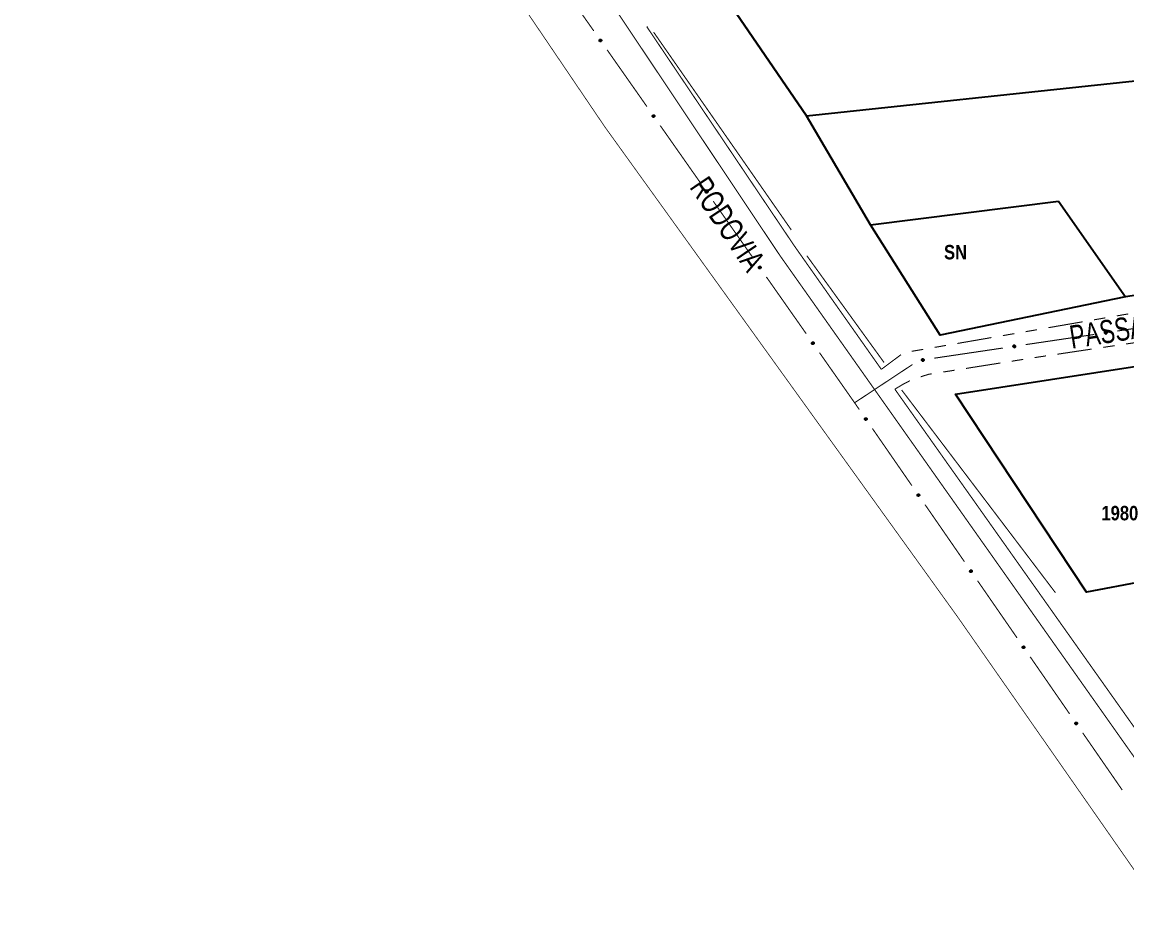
# Model space of a CAD drawing. Extents: x 204834 to 208707, y 4853033 to 4855981.
# Drawn here: x 204834.2 to 205025.3, y 4854662.8 to 4854819.3 of the extents above; entities that cross this region are included whole.
import ezdxf
from ezdxf.enums import TextEntityAlignment as Align

# ---------------------------------------------------------------- set-up
doc = ezdxf.new("R2010")
doc.units = 0
doc.header["$LTSCALE"] = 1.5
doc.header["$MEASUREMENT"] = 0
for name, pattern in [('PHANTOMX2', [5, 2.5, -0.5, 0.5, -0.5, 0.5, -0.5]), ('TRACO_05', [11, 7, -1, 0.5, -1, 0.5, -1]), ('TRACO_25', [8, 3, -1, 1, -1, 1, -1])]:
    doc.linetypes.add(name, pattern=pattern)
for name, color, linetype in [('CD-MALHA-LOTES', 40, 'CONTINUOUS'), ('HD-VALAS-DRENOS', 170, 'CONTINUOUS'), ('LM-LIM-SETOR-FISCAL', 7, 'CONTINUOUS'), ('RU-QUADRAS', 6, 'CONTINUOUS'), ('SV-EIXO-ROD-ESTR', 7, 'CONTINUOUS'), ('SV-EIXO-RUA-N-PAV', 6, 'CONTINUOUS'), ('SV-FX-DOM-EST', 20, 'CONTINUOUS'), ('SV-ROD-ESTADUAIS', 20, 'CONTINUOUS'), ('SV-RUA-NAO-PAV-S-GUIA-C-GUIA', 7, 'PHANTOMX2'), ('SV-TXT-ROD-EST', 20, 'CONTINUOUS'), ('SV-TXT-RUA-N-PAV-S-GUIA-C-GUIA', 7, 'CONTINUOUS'), ('Th_NmrPort', 7, 'CONTINUOUS')]:
    doc.layers.add(name, color=color, linetype=linetype)
doc.styles.add('ARIAL', font='ARIAL.TTF')
doc.styles.get("Standard").update_dxf_attribs({"font": 'swisscbo.ttf'})
doc.linetypes.add('Limite', pattern='A,20,-3,[130,ltypeshp.shx,S=6.35,R=0,X=0,Y=0],-3,20', length=46)

msp = doc.modelspace()

# ---------------------------------------------------------------- linework, layer by layer
at = {"layer": 'CD-MALHA-LOTES', "linetype": 'Continuous', "flags": 128}
for points in [[(204923.31, 4854871.15), (204969.87, 4854803.16)], [(204969.87, 4854803.16), (205078.19, 4854814.64)], [(204980.95, 4854784.29), (204969.87, 4854803.16)], [(204980.95, 4854784.29), (205013.46, 4854788.38)], [(205013.46, 4854788.38), (205025.05, 4854771.79)], [(204993, 4854765.19), (204980.95, 4854784.29)], [(205083.7, 4854780.65), (205025.05, 4854771.79)], [(205025.05, 4854771.79), (204993, 4854765.19)], [(204995.64, 4854755), (205052.03, 4854763.68)], [(205018.33, 4854720.72), (204995.64, 4854755)], [(205028.06, 4854722.57), (205018.33, 4854720.72)]]:
    msp.add_lwpolyline(points, dxfattribs=at)
at = {"layer": 'HD-VALAS-DRENOS', "linetype": 'TRACO_05', "const_width": 0.18}
for points in [[(204943.43, 4854817.59), (204967.23, 4854783.4)], [(204969.93, 4854778.92), (204983.27, 4854760.47)], [(204986.33, 4854755.7), (205012.93, 4854720.63)]]:
    msp.add_lwpolyline(points, dxfattribs=at)
at = {"layer": 'LM-LIM-SETOR-FISCAL', "linetype": 'Limite', "ltscale": 0.1, "const_width": 0.13, "flags": 128}
msp.add_lwpolyline([(208132.13, 4853213.19), (208114.89, 4853209.76), (208079.6, 4853197.34), (208051.55, 4853180.72), (208025.58, 4853147.48), (208008.96, 4853121.51), (207990.27, 4853095.54), (207977.18, 4853074.27), (207977.18, 4853074.27), (207977.25, 4853074.22), (207977.18, 4853074.27), (207956.1, 4853085.93), (207945.82, 4853090.68), (207936.07, 4853099.64), (207925.79, 4853113.08), (207912.87, 4853122.04), (207901.27, 4853129.42), (207885.99, 4853134.43), (207866.22, 4853130.48), (207857.06, 4853117.3), (207855.74, 4853109.65), (207854.29, 4853104.12), (207849.81, 4853098.58), (207843.48, 4853094.63), (207832.35, 4853091.47), (207826.81, 4853088.04), (207822.46, 4853090.02), (207820.49, 4853094.5), (207817.85, 4853098.72), (207811.26, 4853102.27), (207805.07, 4853103.59), (207799.14, 4853104.38), (207790.7, 4853104.38), (207787.01, 4853100.03), (207786.62, 4853093.31), (207788.2, 4853087.12), (207790.57, 4853079.61), (207790.97, 4853071.24), (207790.84, 4853064.52), (207788.33, 4853057.66), (207782.8, 4853050.28), (207778.71, 4853047.25), (207773.44, 4853045.67), (207762.04, 4853043.3), (207754.13, 4853041.45), (207747.15, 4853035.92), (207736.87, 4853033.41), (207724.88, 4853033.81), (207719.34, 4853036.97), (207718.29, 4853046.46), (207718.15, 4853057.73), (207718.02, 4853064.06), (207716.7, 4853070.78), (207713.41, 4853075.39), (207708.27, 4853076.71), (207703.66, 4853075.26), (207699.7, 4853071.57), (207695.82, 4853066.3), (207691.07, 4853063.26), (207679.08, 4853063.26), (207668.54, 4853066.43), (207663.92, 4853071.17), (207660.23, 4853076.31), (207656.54, 4853081.71), (207653.12, 4853086.99), (207651.8, 4853094.76), (207650.35, 4853101.35), (207645.47, 4853108.07), (207638.75, 4853112.42), (207633.48, 4853114.13), (207625.51, 4853116.05), (207616.55, 4853118.55), (207607.72, 4853121.45), (207599.15, 4853123.03), (207589.26, 4853124.48), (207579.64, 4853122.9), (207567.98, 4853122.5), (207563.63, 4853123.29), (207559.41, 4853125.53), (207549.66, 4853131.07), (207540.31, 4853134.1), (207534.9, 4853135.16), (207526.34, 4853135.42), (207517.37, 4853134.63), (207509.86, 4853132.26), (207501.03, 4853132.12), (207496.16, 4853134.1), (207489.44, 4853138.19), (207485.09, 4853140.95), (207483.24, 4853145.3), (207433.38, 4853135.75), (207434.67, 4853127.72), (207426.82, 4853124.81), (207415.73, 4853122.98), (207396.77, 4853120.95), (207392.49, 4853119.11), (207387.47, 4853118.39), (207381.3, 4853117.24), (207376.56, 4853116.38), (207369.1, 4853115.23), (207357.97, 4853112.75), (207344.5, 4853111.15), (207333.42, 4853111.36), (207328.77, 4853111.37), (207320.7, 4853109.57), (207319.42, 4853105.86), (207317.92, 4853104.36), (207313.42, 4853103), (207306.84, 4853102), (207303.18, 4853099.75), (207300.74, 4853099.94), (207297.24, 4853101.27), (207294.36, 4853102.41), (207290.13, 4853102.41), (207285.91, 4853101.58), (207283.75, 4853100.66), (207281.89, 4853098.7), (207278.14, 4853097.67), (207267.11, 4853095.09), (207250.59, 4853091.4), (207242.24, 4853089.87), (207232.02, 4853089.01), (207225.74, 4853087.76), (207218.42, 4853086.81), (207208.78, 4853084.88), (207201.06, 4853083.36), (207192.55, 4853081.52), (207188.75, 4853080.47), (207183.81, 4853079.34), (207181.54, 4853078.81), (207178.97, 4853078.21), (207175.42, 4853077.24), (207161.51, 4853073.61), (207134.62, 4853067.5), (207121.18, 4853063.43), (207109.77, 4853060.98), (207083.02, 4853055.24), (207071.92, 4853053.66), (207063.04, 4853052.2), (207057.57, 4853051.22), (207048.59, 4853049.32), (207041.5, 4853047.9), (207028.02, 4853045.07), (207018.95, 4853043.22), (207009.04, 4853041.02), (207007.25, 4853052.87), (207006.42, 4853057.28), (207004.98, 4853065.92), (207003.06, 4853076.97), (207001.71, 4853082.51), (207000.15, 4853089.03), (206998.25, 4853095.75), (206995.98, 4853101.99), (206993.74, 4853107.81), (206987.39, 4853105.57), (206977.81, 4853100.47), (206967.6, 4853097.61), (206962.59, 4853093.58), (206958.92, 4853089.46), (206955.6, 4853082.5), (206950.01, 4853078.17), (206943.28, 4853074.5), (206936.66, 4853071.45), (206932.61, 4853069.6), (206929.01, 4853068.36), (206924.61, 4853067.87), (206920.58, 4853068.19), (206915.12, 4853068.72), (206902.95, 4853070.8), (206891.38, 4853067.85), (206880.4, 4853065.73), (206872.64, 4853064.04), (206858.24, 4853060.22), (206847.8, 4853057.54), (206840.17, 4853055.43), (206828.46, 4853052.32), (206822.53, 4853050.63), (206811.52, 4853047.66), (206803.01, 4853045.24), (206783.97, 4853039.27), (206779.35, 4853035.22), (206768.83, 4853039.64), (206726.11, 4853063.48), (206713.2, 4853068.45), (206676.44, 4853090.31), (206672.42, 4853095.9), (206668.43, 4853097.71), (206665.78, 4853098.35), (206614.27, 4853094.76), (206560.2, 4853092.06), (206527.07, 4853088.1), (206526.63, 4853090.28), (206436.89, 4853085.62), (206403.59, 4853083.9), (206378.69, 4853082.54), (206306.59, 4853077.18), (206281.43, 4853073.09), (206250.76, 4853068.13), (206249.32, 4853067.81), (206241.73, 4853106.06), (206174.74, 4853099.25), (206115.25, 4853096.39), (206097.24, 4853093.29), (206088.22, 4853093.5), (206047.56, 4853092.24), (205987.11, 4853086.63), (205973.22, 4853086.23), (205954.27, 4853084.91), (205875.14, 4853081.42), (205864.61, 4853080.53), (205796.33, 4853076.78), (205791.35, 4853076.88), (205760.46, 4853075.4), (205708.12, 4853073.2), (205697.96, 4853072.98), (205694.02, 4853072.84), (205648.48, 4853073.83), (205657.67, 4853139.89), (205663.09, 4853176.52), (205673.5, 4853240.08), (205679.81, 4853273), (205682.39, 4853291.1), (205686.45, 4853319.25), (205690.23, 4853344.16), (205693.06, 4853366.18), (205695.8, 4853385.06), (205698.77, 4853405.47), (205701.84, 4853427.15), (205703.38, 4853440.04), (205705.6, 4853461.25), (205707.13, 4853485.05), (205708.09, 4853504.93), (205707.25, 4853529.87), (205706.63, 4853547.82), (205704.33, 4853573.07), (205701.82, 4853593.22), (205697.65, 4853618.26), (205692.43, 4853645.81), (205685.96, 4853670.23), (205679.7, 4853691.73), (205670, 4853719.35), (205658.78, 4853745.51), (205610.54, 4853829.65), (205562.78, 4853902.04), (205476.94, 4854024.43), (205418.69, 4854109.18), (205356.81, 4854200.14), (205285.27, 4854304.56), (205232.63, 4854379.82), (205148.32, 4854500.33), (205059.6, 4854625.34), (204995.99, 4854716.47), (204934.98, 4854801.22), (204887.55, 4854871.19), (204871.08, 4854893.76), (204835.64, 4854946.28), (204834.25, 4854948.2), (204845.64, 4854959.83), (204876.75, 4854964.71), (204914.35, 4854970.84), (204996.87, 4854983.31), (205090.66, 4854997.71), (205105.98, 4854999.94), (205187.94, 4855012.05), (205245.94, 4855021.11), (205272.68, 4855025.85), (205289.82, 4855028.52), (205353.63, 4855038.1), (205379.87, 4855044.32), (205380.17, 4855053.59), (205399.55, 4855054.95), (205426.54, 4855056.03), (205437.99, 4855056.62), (205499.63, 4855060.67), (205539.31, 4855063.19), (205567.09, 4855064.98), (205582.41, 4855066.09), (205635.91, 4855070), (205692.95, 4855073.42), (205739.37, 4855076.32), (205755.85, 4855076.88), (205779.09, 4855078.91), (205796.39, 4855080.33), (205832.27, 4855082.2), (205855.36, 4855083.58), (205884.96, 4855084.97), (205904.85, 4855085.43), (205945.85, 4855088.06), (205975.45, 4855089.94), (205990.04, 4855090.61), (206010.45, 4855091.62), (206021.42, 4855091.93), (206022.38, 4855094.63), (206023.19, 4855099.07), (206023.73, 4855105.32), (206023.73, 4855114.57), (206023.61, 4855122.77), (206023.73, 4855128.91), (206023.31, 4855148.74), (206059.09, 4855155.08), (206090.43, 4855139.24), (206138.56, 4855111.07), (206178.75, 4855088.19), (206206.79, 4855072.52), (206222.46, 4855062.86), (206230.38, 4855057.64), (206237.19, 4855052.51), (206245.02, 4855046.96), (206277.61, 4855028.92), (206315.11, 4855009.06), (206322.43, 4855004.94), (206334.61, 4854998.15), (206344.05, 4854991.94), (206370.01, 4854978.16), (206377.13, 4854974.52), (206383.62, 4854970.88), (206391.86, 4854965.97), (206400.96, 4854960.99), (206409.67, 4854956.24), (206418.06, 4854951.81), (206428.03, 4854946.58), (206436.74, 4854941.99), (206446.39, 4854936.45), (206454.94, 4854931.86), (206463.33, 4854927.27), (206473.94, 4854921.41), (206483.44, 4854916.66), (206493.49, 4854911.28), (206502.2, 4854906.53), (206509.16, 4854902.73), (206517.55, 4854899.17), (206528.48, 4854896), (206549.69, 4854889.67), (206564.41, 4854883.97), (206567.2, 4854879.08), (206570.83, 4854883.26), (206576.05, 4854891.17), (206582.86, 4854902.57), (206588.24, 4854910.17), (206594.1, 4854919.67), (206601.38, 4854929.09), (206611.99, 4854937.95), (206625.76, 4854949.98), (206640.32, 4854965.18), (206646.34, 4854973.73), (206650.93, 4854980.7), (206656.31, 4854989.4), (206659.8, 4854993.84), (206666.37, 4855000.56), (206674.91, 4855008.32), (206682.51, 4855016.24), (206687.1, 4855021.3), (206689.8, 4855026.21), (206695.97, 4855035.87), (206702.46, 4855046.95), (206709.74, 4855060.01), (206715.44, 4855068.88), (206721.77, 4855075.21), (206727.79, 4855082.65), (206732.22, 4855088.66), (206736.5, 4855097.05), (206739.58, 4855106.79), (206740.85, 4855116.29), (206741.17, 4855125.63), (206741.64, 4855134.02), (206741.17, 4855142.09), (206742.12, 4855150.72), (206742.75, 4855160.06), (206742.43, 4855173.36), (206743.07, 4855183.81), (206745.76, 4855192.36), (206748.45, 4855197.74), (206758.11, 4855205.5), (206768.24, 4855208.82), (206775.2, 4855210.56), (206778.84, 4855212.3), (206783.44, 4855216.26), (206786.6, 4855221.64), (206789.29, 4855225.29), (206792.14, 4855229.4), (206795.63, 4855232.73), (206801.01, 4855234.47), (206808.45, 4855236.21), (206816.52, 4855237.63), (206822.22, 4855240.17), (206827.6, 4855242.54), (206831.4, 4855244.28), (206836.63, 4855244.44), (206839.95, 4855243.97), (206842.19, 4855243.65), (206845.62, 4855240.46), (206849.62, 4855235.99), (206854.58, 4855232.12), (206859.64, 4855229.78), (206864.76, 4855227.39), (206870.2, 4855225.04), (206874.73, 4855222.3), (206878.92, 4855219.29), (206882.98, 4855215.83), (206887.98, 4855212.7), (206893.95, 4855209.85), (206900.29, 4855207.85), (206907.15, 4855206.19), (206913.73, 4855205.04), (206920.81, 4855203.6), (206927.56, 4855201.94), (206933.6, 4855200.48), (206939.89, 4855199.17), (206945.67, 4855197.5), (206951.88, 4855196.77), (206955.65, 4855197.17), (206957.31, 4855197.34), (206961.86, 4855199.66), (206966.53, 4855198.43), (206972.05, 4855197.76), (206977.41, 4855196.39), (206983.23, 4855195.87), (206988.52, 4855195.58), (206994.38, 4855194.99), (206999.44, 4855194.4), (207005.61, 4855193.62), (207012.36, 4855193.6), (207017.57, 4855195.37), (207023.03, 4855199.41), (207027.73, 4855202.05), (207032.27, 4855204.91), (207036.83, 4855207.98), (207041.71, 4855210.66), (207047.65, 4855212.46), (207053.63, 4855214.05), (207060.03, 4855216.42), (207065.62, 4855219.18), (207071.3, 4855222.28), (207076, 4855226.44), (207079.82, 4855231.03), (207081.1, 4855236.76), (207082.6, 4855241.31), (207088.02, 4855243.94), (207090.58, 4855249.59), (207089.81, 4855256.18), (207088.3, 4855261.39), (207091.68, 4855264.78), (207096.44, 4855266.15), (207101.11, 4855269.63), (207105.02, 4855274.18), (207109.74, 4855275.56), (207115.56, 4855275.11), (207120.83, 4855274.22), (207125.84, 4855273.37), (207131.74, 4855271.63), (207137.13, 4855270.1), (207140.28, 4855270.08), (207149.52, 4855272.92), (207159.75, 4855279.15), (207168.21, 4855287.16), (207178.44, 4855293.84), (207190.46, 4855299.18), (207198.91, 4855306.29), (207210.48, 4855312.52), (207226.05, 4855320.31), (207238.96, 4855331.88), (207248.75, 4855350.57), (207250.97, 4855379.94), (207256.76, 4855404.86), (207263.43, 4855423.99), (207271.89, 4855446.69), (207282.57, 4855472.94), (207294.81, 4855494.97), (207326.84, 4855524.34), (207365.56, 4855558.16), (207387.07, 4855586.87), (207407.16, 4855615.16), (207422.96, 4855638.92), (207434.53, 4855666.07), (207438.09, 4855689.65), (207436.31, 4855734.15), (207437.65, 4855776.65), (207435.87, 4855804.68), (207437.2, 4855838.5), (207442.99, 4855862.09), (207450.11, 4855888.79), (207460.34, 4855908.81), (207484.89, 4855935.84), (207514.89, 4855951.47), (207555.87, 4855955.7), (207618.39, 4855944.29), (207657.68, 4855935.84), (207679.23, 4855930.77), (207701.08, 4855927.5), (207727.34, 4855933.29), (207757.59, 4855943.08), (207797.2, 4855948.42), (207840.36, 4855943.52), (207880.86, 4855931.06), (207908.47, 4855922.08), (207928.08, 4855916.75), (207978.98, 4855907.33), (207988.92, 4855905.77), (208022.36, 4855902.14), (208058.85, 4855901.25), (208090, 4855903.03), (208114.96, 4855908.68), (208130.68, 4855913.81), (208161.85, 4855928.41), (208188.89, 4855948.62), (208218.29, 4855981.06), (208246.45, 4855971.34), (208278.32, 4855947.49), (208315.9, 4855902.87), (208367.57, 4855812.45), (208407.49, 4855740.82), (208443.9, 4855682.11), (208501.44, 4855564.09), (208520.23, 4855513.59), (208554.28, 4855420.83), (208582.46, 4855346.85), (208608.3, 4855254.08), (208634.13, 4855164.83), (208662.31, 4855069.71), (208689.32, 4854981.64), (208696.37, 4854928.8), (208702.51, 4854871.1), (208702.64, 4854844.17), (208698.6, 4854815.34), (208685.17, 4854772.09), (208669.12, 4854736.78), (208666.53, 4854731.08), (208618.81, 4854675.16), (208569.26, 4854639.06), (208558.41, 4854631.16), (208530.44, 4854622.7), (208494.29, 4854611.78), (208442.09, 4854593.13), (208386.91, 4854561.82), (208367.53, 4854543.92), (208320.55, 4854507.76), (208301.91, 4854481.66), (208287, 4854448.85), (208272.08, 4854390.69), (208264.63, 4854342.97), (208264.41, 4854341.07), (208259.41, 4854296.74), (208259.41, 4854241.19), (208259.41, 4854191.98), (208256.43, 4854122.63), (208248.97, 4854065.96), (208232.56, 4854015.63), (208216.16, 4853966.42), (208198.26, 4853911.24), (208184.84, 4853872.46), (208177.39, 4853828.47), (208173.66, 4853792.31), (208166.95, 4853749.8), (208162.4, 4853719.3), (208164.42, 4853685.56), (208172.06, 4853630.34), (208197.55, 4853545.38), (208223.89, 4853510.55), (208245.13, 4853460.42), (208259.57, 4853406.68), (208260.42, 4853403.5), (208260.52, 4853398.64), (208261.27, 4853362.72), (208252.77, 4853293.05), (208222.19, 4853252.27), (208166.97, 4853226.79)], close=True, dxfattribs=at)
at = {"layer": 'RU-QUADRAS', "linetype": 'Continuous'}
for points in [[(205083.7, 4854780.65), (205025.05, 4854771.79), (204993, 4854765.19), (204980.95, 4854784.29), (204969.87, 4854803.16), (204923.31, 4854871.15), (204916.06, 4854881.89), (204916.06, 4854881.89), (205380.06, 4854941.57)], [(205028.06, 4854722.57), (205018.33, 4854720.72), (204995.64, 4854755), (205052.03, 4854763.68)]]:
    msp.add_lwpolyline(points, dxfattribs=at)
at = {"layer": 'SV-EIXO-ROD-ESTR', "const_width": 0.18}
for points in [[(204933.07, 4854817.82), (204926.16, 4854827.63)], [(204942.26, 4854804.73), (204935.37, 4854814.55)], [(204951.45, 4854791.63), (204944.56, 4854801.45)], [(204960.63, 4854778.53), (204953.74, 4854788.35)], [(204969.82, 4854765.43), (204962.93, 4854775.25)], [(204978.19, 4854753.49), (204972.12, 4854762.15)], [(204978.43, 4854753.14), (204978.19, 4854753.49)], [(204979, 4854752.32), (204978.43, 4854753.14)], [(204988.09, 4854739.16), (204981.27, 4854749.03)], [(204997.19, 4854725.99), (204990.37, 4854735.87)], [(205006.28, 4854712.83), (204999.46, 4854722.7)], [(205015.38, 4854699.67), (205008.56, 4854709.54)], [(205024.12, 4854687.02), (205017.65, 4854696.38)], [(205024.48, 4854686.51), (205024.12, 4854687.02)]]:
    msp.add_lwpolyline(points, dxfattribs=at)
at = {"layer": 'SV-EIXO-ROD-ESTR'}
for points in [[(204934.21, 4854816.01), (204934.16, 4854816.01), (204934.12, 4854816.03), (204934.09, 4854816.05), (204934.07, 4854816.08), (204934.05, 4854816.11), (204934.04, 4854816.15), (204934.04, 4854816.19), (204934.05, 4854816.23), (204934.07, 4854816.27), (204934.09, 4854816.3), (204934.12, 4854816.33), (204934.14, 4854816.34), (204934.18, 4854816.36), (204934.22, 4854816.36), (204934.27, 4854816.35), (204934.31, 4854816.33), (204934.34, 4854816.31), (204934.36, 4854816.28), (204934.38, 4854816.25), (204934.39, 4854816.22), (204934.39, 4854816.18), (204934.38, 4854816.13), (204934.37, 4854816.09), (204934.35, 4854816.06), (204934.32, 4854816.04), (204934.29, 4854816.02), (204934.25, 4854816.01), (204934.21, 4854816.01)], [(204943.4, 4854802.91), (204943.35, 4854802.92), (204943.31, 4854802.93), (204943.28, 4854802.95), (204943.26, 4854802.98), (204943.24, 4854803.01), (204943.23, 4854803.05), (204943.23, 4854803.09), (204943.24, 4854803.14), (204943.26, 4854803.18), (204943.28, 4854803.21), (204943.3, 4854803.23), (204943.33, 4854803.25), (204943.37, 4854803.26), (204943.41, 4854803.26), (204943.46, 4854803.25), (204943.5, 4854803.24), (204943.53, 4854803.21), (204943.55, 4854803.18), (204943.57, 4854803.15), (204943.58, 4854803.12), (204943.58, 4854803.08), (204943.57, 4854803.03), (204943.56, 4854802.99), (204943.54, 4854802.96), (204943.51, 4854802.94), (204943.48, 4854802.92), (204943.44, 4854802.91), (204943.4, 4854802.91)], [(204952.59, 4854789.81), (204952.54, 4854789.82), (204952.5, 4854789.83), (204952.47, 4854789.86), (204952.45, 4854789.88), (204952.43, 4854789.91), (204952.42, 4854789.95), (204952.42, 4854789.99), (204952.42, 4854790.04), (204952.44, 4854790.08), (204952.46, 4854790.11), (204952.49, 4854790.13), (204952.52, 4854790.15), (204952.56, 4854790.16), (204952.6, 4854790.16), (204952.65, 4854790.15), (204952.69, 4854790.14), (204952.71, 4854790.11), (204952.74, 4854790.08), (204952.76, 4854790.05), (204952.77, 4854790.02), (204952.77, 4854789.98), (204952.76, 4854789.93), (204952.74, 4854789.89), (204952.72, 4854789.86), (204952.69, 4854789.84), (204952.66, 4854789.82), (204952.63, 4854789.81), (204952.59, 4854789.81)], [(204961.77, 4854776.71), (204961.72, 4854776.72), (204961.69, 4854776.73), (204961.66, 4854776.76), (204961.64, 4854776.78), (204961.62, 4854776.81), (204961.61, 4854776.85), (204961.6, 4854776.89), (204961.61, 4854776.94), (204961.63, 4854776.98), (204961.65, 4854777.01), (204961.68, 4854777.03), (204961.71, 4854777.05), (204961.74, 4854777.06), (204961.79, 4854777.06), (204961.83, 4854777.05), (204961.87, 4854777.04), (204961.9, 4854777.01), (204961.92, 4854776.98), (204961.94, 4854776.95), (204961.95, 4854776.92), (204961.96, 4854776.88), (204961.95, 4854776.83), (204961.93, 4854776.79), (204961.91, 4854776.76), (204961.88, 4854776.74), (204961.85, 4854776.72), (204961.82, 4854776.71), (204961.77, 4854776.71)], [(204970.96, 4854763.61), (204970.91, 4854763.62), (204970.87, 4854763.63), (204970.84, 4854763.66), (204970.82, 4854763.68), (204970.8, 4854763.71), (204970.79, 4854763.75), (204970.79, 4854763.79), (204970.8, 4854763.84), (204970.82, 4854763.88), (204970.84, 4854763.91), (204970.86, 4854763.93), (204970.89, 4854763.95), (204970.93, 4854763.96), (204970.97, 4854763.96), (204971.02, 4854763.95), (204971.06, 4854763.94), (204971.09, 4854763.91), (204971.11, 4854763.89), (204971.13, 4854763.85), (204971.14, 4854763.82), (204971.14, 4854763.78), (204971.13, 4854763.73), (204971.12, 4854763.69), (204971.1, 4854763.66), (204971.07, 4854763.64), (204971.04, 4854763.62), (204971, 4854763.61), (204970.96, 4854763.61)], [(204980.13, 4854750.49), (204980.08, 4854750.5), (204980.04, 4854750.52), (204980.01, 4854750.54), (204979.99, 4854750.57), (204979.97, 4854750.6), (204979.96, 4854750.64), (204979.96, 4854750.68), (204979.96, 4854750.73), (204979.98, 4854750.77), (204980.01, 4854750.8), (204980.03, 4854750.82), (204980.06, 4854750.83), (204980.1, 4854750.84), (204980.14, 4854750.85), (204980.19, 4854750.84), (204980.23, 4854750.82), (204980.26, 4854750.8), (204980.28, 4854750.77), (204980.3, 4854750.74), (204980.31, 4854750.71), (204980.31, 4854750.66), (204980.3, 4854750.62), (204980.28, 4854750.58), (204980.26, 4854750.55), (204980.23, 4854750.53), (204980.2, 4854750.51), (204980.17, 4854750.5), (204980.13, 4854750.49)], [(204989.22, 4854737.33), (204989.17, 4854737.34), (204989.13, 4854737.36), (204989.1, 4854737.38), (204989.08, 4854737.41), (204989.07, 4854737.44), (204989.06, 4854737.47), (204989.05, 4854737.51), (204989.06, 4854737.56), (204989.08, 4854737.6), (204989.1, 4854737.63), (204989.13, 4854737.65), (204989.16, 4854737.67), (204989.2, 4854737.68), (204989.24, 4854737.68), (204989.29, 4854737.68), (204989.32, 4854737.66), (204989.35, 4854737.64), (204989.37, 4854737.61), (204989.39, 4854737.58), (204989.4, 4854737.54), (204989.41, 4854737.5), (204989.4, 4854737.45), (204989.38, 4854737.41), (204989.36, 4854737.39), (204989.33, 4854737.36), (204989.3, 4854737.35), (204989.26, 4854737.33), (204989.22, 4854737.33)], [(204998.32, 4854724.17), (204998.27, 4854724.18), (204998.23, 4854724.19), (204998.2, 4854724.22), (204998.18, 4854724.24), (204998.16, 4854724.27), (204998.15, 4854724.31), (204998.15, 4854724.35), (204998.16, 4854724.4), (204998.18, 4854724.44), (204998.2, 4854724.47), (204998.22, 4854724.49), (204998.25, 4854724.51), (204998.29, 4854724.52), (204998.33, 4854724.52), (204998.38, 4854724.51), (204998.42, 4854724.5), (204998.45, 4854724.47), (204998.47, 4854724.44), (204998.49, 4854724.41), (204998.5, 4854724.38), (204998.5, 4854724.34), (204998.49, 4854724.29), (204998.48, 4854724.25), (204998.45, 4854724.22), (204998.42, 4854724.2), (204998.39, 4854724.18), (204998.36, 4854724.17), (204998.32, 4854724.17)], [(205007.41, 4854711.01), (205007.36, 4854711.01), (205007.32, 4854711.03), (205007.3, 4854711.05), (205007.28, 4854711.08), (205007.26, 4854711.11), (205007.25, 4854711.15), (205007.24, 4854711.19), (205007.25, 4854711.24), (205007.27, 4854711.28), (205007.29, 4854711.31), (205007.32, 4854711.33), (205007.35, 4854711.34), (205007.39, 4854711.36), (205007.43, 4854711.36), (205007.48, 4854711.35), (205007.52, 4854711.33), (205007.54, 4854711.31), (205007.57, 4854711.28), (205007.58, 4854711.25), (205007.59, 4854711.22), (205007.6, 4854711.17), (205007.59, 4854711.13), (205007.57, 4854711.09), (205007.55, 4854711.06), (205007.52, 4854711.04), (205007.49, 4854711.02), (205007.46, 4854711.01), (205007.41, 4854711.01)], [(205016.51, 4854697.84), (205016.46, 4854697.85), (205016.42, 4854697.87), (205016.39, 4854697.89), (205016.37, 4854697.92), (205016.35, 4854697.95), (205016.34, 4854697.98), (205016.34, 4854698.02), (205016.35, 4854698.07), (205016.37, 4854698.11), (205016.39, 4854698.14), (205016.42, 4854698.17), (205016.45, 4854698.18), (205016.48, 4854698.19), (205016.52, 4854698.2), (205016.57, 4854698.19), (205016.61, 4854698.17), (205016.64, 4854698.15), (205016.66, 4854698.12), (205016.68, 4854698.09), (205016.69, 4854698.05), (205016.69, 4854698.01), (205016.68, 4854697.96), (205016.67, 4854697.92), (205016.64, 4854697.9), (205016.62, 4854697.87), (205016.59, 4854697.86), (205016.55, 4854697.84), (205016.51, 4854697.84)]]:
    msp.add_lwpolyline(points, close=True, dxfattribs=at)
for points in [[(204934.21, 4854816.01), (204934.04, 4854816.19)], [(204934.16, 4854816.01), (204934.04, 4854816.15)], [(204934.25, 4854816.01), (204934.05, 4854816.23)], [(204934.23, 4854816.01), (204934.05, 4854816.21)], [(204934.18, 4854816.01), (204934.05, 4854816.16)], [(204934.12, 4854816.03), (204934.05, 4854816.11)], [(204934.27, 4854816.02), (204934.06, 4854816.25)], [(204934.14, 4854816.02), (204934.06, 4854816.12)], [(204934.29, 4854816.02), (204934.07, 4854816.27)], [(204934.3, 4854816.03), (204934.08, 4854816.28)], [(204934.32, 4854816.04), (204934.09, 4854816.3)], [(204934.33, 4854816.05), (204934.1, 4854816.32)], [(204934.35, 4854816.06), (204934.12, 4854816.33)], [(204934.36, 4854816.08), (204934.13, 4854816.33)], [(204934.37, 4854816.09), (204934.14, 4854816.34)], [(204934.38, 4854816.11), (204934.17, 4854816.35)], [(204934.38, 4854816.13), (204934.18, 4854816.36)], [(204934.39, 4854816.15), (204934.2, 4854816.35)], [(204934.39, 4854816.18), (204934.22, 4854816.36)], [(204934.39, 4854816.2), (204934.25, 4854816.35)], [(204934.39, 4854816.22), (204934.27, 4854816.35)], [(204934.38, 4854816.24), (204934.3, 4854816.34)], [(204934.38, 4854816.25), (204934.31, 4854816.33)], [(204943.57, 4854803.03), (204943.37, 4854803.26)], [(204943.58, 4854803.06), (204943.39, 4854803.26)], [(204943.58, 4854803.08), (204943.41, 4854803.26)], [(204943.4, 4854802.91), (204943.23, 4854803.09)], [(204943.35, 4854802.92), (204943.23, 4854803.05)], [(204943.44, 4854802.91), (204943.24, 4854803.14)], [(204943.42, 4854802.91), (204943.24, 4854803.11)], [(204943.37, 4854802.91), (204943.24, 4854803.06)], [(204943.33, 4854802.92), (204943.24, 4854803.02)], [(204943.31, 4854802.93), (204943.24, 4854803.01)], [(204943.46, 4854802.92), (204943.25, 4854803.15)], [(204943.48, 4854802.92), (204943.26, 4854803.18)], [(204943.49, 4854802.93), (204943.27, 4854803.19)], [(204943.51, 4854802.94), (204943.28, 4854803.21)], [(204943.52, 4854802.95), (204943.29, 4854803.22)], [(204943.54, 4854802.96), (204943.3, 4854803.23)], [(204943.55, 4854802.98), (204943.32, 4854803.24)], [(204943.56, 4854802.99), (204943.33, 4854803.25)], [(204943.57, 4854803.01), (204943.36, 4854803.25)], [(204943.58, 4854803.1), (204943.44, 4854803.25)], [(204943.58, 4854803.12), (204943.46, 4854803.25)], [(204943.57, 4854803.14), (204943.48, 4854803.24)], [(204943.57, 4854803.15), (204943.5, 4854803.24)], [(204952.63, 4854789.81), (204952.42, 4854790.04)], [(204952.61, 4854789.81), (204952.42, 4854790.01)], [(204952.59, 4854789.81), (204952.42, 4854789.99)], [(204952.56, 4854789.81), (204952.42, 4854789.96)], [(204952.54, 4854789.82), (204952.42, 4854789.95)], [(204952.52, 4854789.82), (204952.43, 4854789.92)], [(204952.5, 4854789.83), (204952.43, 4854789.91)], [(204952.66, 4854789.82), (204952.44, 4854790.08)], [(204952.64, 4854789.82), (204952.44, 4854790.05)], [(204952.68, 4854789.83), (204952.45, 4854790.09)], [(204952.69, 4854789.84), (204952.46, 4854790.11)], [(204952.71, 4854789.85), (204952.48, 4854790.12)], [(204952.72, 4854789.86), (204952.49, 4854790.13)], [(204952.73, 4854789.88), (204952.51, 4854790.14)], [(204952.74, 4854789.89), (204952.52, 4854790.15)], [(204952.75, 4854789.91), (204952.54, 4854790.15)], [(204952.76, 4854789.93), (204952.56, 4854790.16)], [(204952.76, 4854789.96), (204952.58, 4854790.16)], [(204952.77, 4854789.98), (204952.6, 4854790.16)], [(204952.76, 4854790), (204952.63, 4854790.15)], [(204952.77, 4854790.02), (204952.65, 4854790.15)], [(204952.76, 4854790.04), (204952.67, 4854790.14)], [(204952.76, 4854790.05), (204952.69, 4854790.14)], [(204961.77, 4854776.71), (204961.6, 4854776.89)], [(204961.82, 4854776.71), (204961.61, 4854776.94)], [(204961.8, 4854776.71), (204961.61, 4854776.91)], [(204961.75, 4854776.71), (204961.61, 4854776.86)], [(204961.72, 4854776.72), (204961.61, 4854776.85)], [(204961.83, 4854776.72), (204961.62, 4854776.95)], [(204961.7, 4854776.72), (204961.62, 4854776.82)], [(204961.69, 4854776.73), (204961.62, 4854776.81)], [(204961.85, 4854776.72), (204961.63, 4854776.98)], [(204961.86, 4854776.73), (204961.64, 4854776.99)], [(204961.88, 4854776.74), (204961.65, 4854777.01)], [(204961.89, 4854776.75), (204961.67, 4854777.02)], [(204961.91, 4854776.76), (204961.68, 4854777.03)], [(204961.92, 4854776.78), (204961.7, 4854777.04)], [(204961.93, 4854776.79), (204961.71, 4854777.05)], [(204961.94, 4854776.81), (204961.73, 4854777.05)], [(204961.95, 4854776.83), (204961.74, 4854777.06)], [(204961.95, 4854776.86), (204961.77, 4854777.06)], [(204961.96, 4854776.88), (204961.79, 4854777.06)], [(204961.95, 4854776.9), (204961.82, 4854777.05)], [(204961.95, 4854776.92), (204961.83, 4854777.05)], [(204961.94, 4854776.94), (204961.86, 4854777.04)], [(204961.94, 4854776.95), (204961.87, 4854777.04)], [(204970.96, 4854763.61), (204970.79, 4854763.79)], [(204970.91, 4854763.62), (204970.79, 4854763.75)], [(204971, 4854763.61), (204970.8, 4854763.84)], [(204970.98, 4854763.61), (204970.8, 4854763.81)], [(204970.93, 4854763.61), (204970.8, 4854763.76)], [(204970.89, 4854763.63), (204970.8, 4854763.72)], [(204970.87, 4854763.63), (204970.8, 4854763.71)], [(204971.02, 4854763.62), (204970.81, 4854763.85)], [(204971.04, 4854763.62), (204970.82, 4854763.88)], [(204971.05, 4854763.63), (204970.83, 4854763.89)], [(204971.07, 4854763.64), (204970.84, 4854763.91)], [(204971.08, 4854763.65), (204970.85, 4854763.92)], [(204971.1, 4854763.66), (204970.86, 4854763.93)], [(204971.11, 4854763.68), (204970.88, 4854763.94)], [(204971.12, 4854763.69), (204970.89, 4854763.95)], [(204971.13, 4854763.71), (204970.92, 4854763.95)], [(204971.13, 4854763.73), (204970.93, 4854763.96)], [(204971.14, 4854763.76), (204970.95, 4854763.96)], [(204971.14, 4854763.78), (204970.97, 4854763.96)], [(204971.14, 4854763.8), (204971, 4854763.95)], [(204971.14, 4854763.82), (204971.02, 4854763.95)], [(204971.13, 4854763.84), (204971.05, 4854763.94)], [(204971.13, 4854763.85), (204971.06, 4854763.94)], [(204980.17, 4854750.5), (204979.96, 4854750.73)], [(204980.15, 4854750.5), (204979.96, 4854750.7)], [(204980.13, 4854750.49), (204979.96, 4854750.68)], [(204980.1, 4854750.5), (204979.96, 4854750.65)], [(204980.08, 4854750.5), (204979.96, 4854750.64)], [(204980.06, 4854750.51), (204979.97, 4854750.61)], [(204980.04, 4854750.52), (204979.97, 4854750.6)], [(204980.2, 4854750.51), (204979.98, 4854750.77)], [(204980.18, 4854750.51), (204979.98, 4854750.74)], [(204980.22, 4854750.52), (204980, 4854750.78)], [(204980.23, 4854750.53), (204980.01, 4854750.8)], [(204980.25, 4854750.54), (204980.02, 4854750.81)], [(204980.26, 4854750.55), (204980.03, 4854750.82)], [(204980.27, 4854750.57), (204980.05, 4854750.82)], [(204980.28, 4854750.58), (204980.06, 4854750.83)], [(204980.29, 4854750.6), (204980.08, 4854750.84)], [(204980.3, 4854750.62), (204980.1, 4854750.84)], [(204980.3, 4854750.64), (204980.12, 4854750.84)], [(204980.31, 4854750.66), (204980.14, 4854750.85)], [(204980.3, 4854750.69), (204980.17, 4854750.84)], [(204980.31, 4854750.71), (204980.19, 4854750.84)], [(204980.3, 4854750.73), (204980.21, 4854750.83)], [(204980.3, 4854750.74), (204980.23, 4854750.82)], [(204989.22, 4854737.33), (204989.05, 4854737.51)], [(204989.26, 4854737.33), (204989.06, 4854737.56)], [(204989.24, 4854737.33), (204989.06, 4854737.54)], [(204989.2, 4854737.34), (204989.06, 4854737.49)], [(204989.17, 4854737.34), (204989.06, 4854737.47)], [(204989.28, 4854737.34), (204989.07, 4854737.58)], [(204989.15, 4854737.35), (204989.07, 4854737.45)], [(204989.13, 4854737.36), (204989.07, 4854737.44)], [(204989.3, 4854737.35), (204989.08, 4854737.6)], [(204989.31, 4854737.36), (204989.09, 4854737.61)], [(204989.33, 4854737.36), (204989.1, 4854737.63)], [(204989.34, 4854737.38), (204989.12, 4854737.64)], [(204989.36, 4854737.39), (204989.13, 4854737.65)], [(204989.37, 4854737.4), (204989.15, 4854737.66)], [(204989.38, 4854737.41), (204989.16, 4854737.67)], [(204989.39, 4854737.44), (204989.18, 4854737.67)], [(204989.4, 4854737.45), (204989.2, 4854737.68)], [(204989.4, 4854737.48), (204989.22, 4854737.68)], [(204989.41, 4854737.5), (204989.24, 4854737.68)], [(204989.4, 4854737.52), (204989.27, 4854737.67)], [(204989.4, 4854737.54), (204989.29, 4854737.68)], [(204989.39, 4854737.56), (204989.31, 4854737.66)], [(204989.39, 4854737.58), (204989.32, 4854737.66)], [(204998.34, 4854724.17), (204998.15, 4854724.37)], [(204998.32, 4854724.17), (204998.15, 4854724.35)], [(204998.29, 4854724.17), (204998.15, 4854724.32)], [(204998.27, 4854724.18), (204998.15, 4854724.31)], [(204998.36, 4854724.17), (204998.16, 4854724.4)], [(204998.25, 4854724.19), (204998.16, 4854724.29)], [(204998.23, 4854724.19), (204998.16, 4854724.27)], [(204998.37, 4854724.18), (204998.17, 4854724.42)], [(204998.39, 4854724.18), (204998.18, 4854724.44)], [(204998.41, 4854724.19), (204998.19, 4854724.45)], [(204998.42, 4854724.2), (204998.2, 4854724.47)], [(204998.44, 4854724.21), (204998.21, 4854724.48)], [(204998.45, 4854724.22), (204998.22, 4854724.49)], [(204998.46, 4854724.24), (204998.24, 4854724.5)], [(204998.48, 4854724.25), (204998.25, 4854724.51)], [(204998.48, 4854724.27), (204998.28, 4854724.51)], [(204998.49, 4854724.29), (204998.29, 4854724.52)], [(204998.49, 4854724.32), (204998.31, 4854724.52)], [(204998.5, 4854724.34), (204998.33, 4854724.52)], [(204998.5, 4854724.36), (204998.36, 4854724.51)], [(204998.5, 4854724.38), (204998.38, 4854724.51)], [(204998.49, 4854724.4), (204998.4, 4854724.5)], [(204998.49, 4854724.41), (204998.42, 4854724.5)], [(205007.41, 4854711.01), (205007.24, 4854711.19)], [(205007.46, 4854711.01), (205007.25, 4854711.24)], [(205007.44, 4854711.01), (205007.25, 4854711.21)], [(205007.39, 4854711.01), (205007.25, 4854711.16)], [(205007.36, 4854711.01), (205007.25, 4854711.15)], [(205007.47, 4854711.02), (205007.26, 4854711.25)], [(205007.34, 4854711.02), (205007.26, 4854711.12)], [(205007.32, 4854711.03), (205007.26, 4854711.11)], [(205007.49, 4854711.02), (205007.27, 4854711.28)], [(205007.5, 4854711.03), (205007.28, 4854711.29)], [(205007.52, 4854711.04), (205007.29, 4854711.31)], [(205007.53, 4854711.05), (205007.31, 4854711.32)], [(205007.55, 4854711.06), (205007.32, 4854711.33)], [(205007.56, 4854711.08), (205007.34, 4854711.33)], [(205007.57, 4854711.09), (205007.35, 4854711.34)], [(205007.58, 4854711.11), (205007.37, 4854711.35)], [(205007.59, 4854711.13), (205007.39, 4854711.36)], [(205007.59, 4854711.15), (205007.41, 4854711.35)], [(205007.6, 4854711.17), (205007.43, 4854711.36)], [(205007.59, 4854711.2), (205007.46, 4854711.35)], [(205007.59, 4854711.22), (205007.48, 4854711.35)], [(205007.59, 4854711.24), (205007.5, 4854711.34)], [(205007.58, 4854711.25), (205007.52, 4854711.33)], [(205016.62, 4854697.87), (205016.39, 4854698.14)], [(205016.63, 4854697.89), (205016.4, 4854698.15)], [(205016.64, 4854697.9), (205016.42, 4854698.17)], [(205016.65, 4854697.91), (205016.43, 4854698.17)], [(205016.67, 4854697.92), (205016.45, 4854698.18)], [(205016.67, 4854697.95), (205016.47, 4854698.18)], [(205016.68, 4854697.96), (205016.48, 4854698.19)], [(205016.68, 4854697.99), (205016.51, 4854698.19)], [(205016.69, 4854698.01), (205016.52, 4854698.2)], [(205016.69, 4854698.03), (205016.55, 4854698.18)], [(205016.69, 4854698.05), (205016.57, 4854698.19)], [(205016.68, 4854698.07), (205016.6, 4854698.17)], [(205016.68, 4854698.09), (205016.61, 4854698.17)], [(205016.51, 4854697.84), (205016.34, 4854698.02)], [(205016.46, 4854697.85), (205016.34, 4854697.98)], [(205016.55, 4854697.84), (205016.35, 4854698.07)], [(205016.53, 4854697.84), (205016.35, 4854698.05)], [(205016.48, 4854697.85), (205016.35, 4854698)], [(205016.44, 4854697.86), (205016.35, 4854697.96)], [(205016.42, 4854697.87), (205016.35, 4854697.95)], [(205016.57, 4854697.85), (205016.36, 4854698.09)], [(205016.59, 4854697.86), (205016.37, 4854698.11)], [(205016.6, 4854697.87), (205016.38, 4854698.12)]]:
    msp.add_lwpolyline(points, dxfattribs=at)
at = {"layer": 'SV-EIXO-RUA-N-PAV', "const_width": 0.18}
for points in [[(205023.62, 4854765.9), (205035.49, 4854767.67)], [(205007.79, 4854763.55), (205019.66, 4854765.31)], [(204991.96, 4854761.2), (205003.83, 4854762.96)], [(204978.19, 4854753.49), (204988.2, 4854760.11)]]:
    msp.add_lwpolyline(points, dxfattribs=at)
at = {"layer": 'SV-EIXO-RUA-N-PAV'}
for points in [[(205021.48, 4854765.7), (205021.51, 4854765.73), (205021.54, 4854765.76), (205021.58, 4854765.78), (205021.61, 4854765.78), (205021.64, 4854765.79), (205021.68, 4854765.78), (205021.72, 4854765.77), (205021.76, 4854765.74), (205021.79, 4854765.7), (205021.8, 4854765.67), (205021.81, 4854765.64), (205021.81, 4854765.6), (205021.81, 4854765.56), (205021.79, 4854765.53), (205021.76, 4854765.49), (205021.73, 4854765.46), (205021.7, 4854765.44), (205021.66, 4854765.44), (205021.62, 4854765.43), (205021.59, 4854765.44), (205021.55, 4854765.46), (205021.51, 4854765.48), (205021.48, 4854765.52), (205021.47, 4854765.55), (205021.46, 4854765.58), (205021.46, 4854765.62), (205021.46, 4854765.66), (205021.48, 4854765.7)], [(205005.65, 4854763.34), (205005.68, 4854763.38), (205005.72, 4854763.41), (205005.75, 4854763.43), (205005.78, 4854763.43), (205005.82, 4854763.43), (205005.85, 4854763.43), (205005.89, 4854763.41), (205005.93, 4854763.39), (205005.96, 4854763.35), (205005.98, 4854763.32), (205005.99, 4854763.28), (205005.99, 4854763.25), (205005.98, 4854763.21), (205005.96, 4854763.17), (205005.94, 4854763.13), (205005.9, 4854763.11), (205005.87, 4854763.09), (205005.83, 4854763.08), (205005.8, 4854763.08), (205005.76, 4854763.09), (205005.72, 4854763.1), (205005.69, 4854763.13), (205005.66, 4854763.16), (205005.64, 4854763.2), (205005.64, 4854763.23), (205005.63, 4854763.27), (205005.64, 4854763.3), (205005.65, 4854763.34)], [(204989.83, 4854760.99), (204989.86, 4854761.03), (204989.89, 4854761.06), (204989.92, 4854761.07), (204989.96, 4854761.08), (204989.99, 4854761.08), (204990.03, 4854761.08), (204990.07, 4854761.06), (204990.11, 4854761.03), (204990.13, 4854761), (204990.15, 4854760.97), (204990.16, 4854760.93), (204990.16, 4854760.9), (204990.15, 4854760.86), (204990.14, 4854760.82), (204990.11, 4854760.78), (204990.08, 4854760.75), (204990.04, 4854760.74), (204990.01, 4854760.73), (204989.97, 4854760.73), (204989.94, 4854760.73), (204989.9, 4854760.75), (204989.86, 4854760.78), (204989.83, 4854760.81), (204989.82, 4854760.84), (204989.81, 4854760.88), (204989.81, 4854760.91), (204989.81, 4854760.95), (204989.83, 4854760.99)]]:
    msp.add_lwpolyline(points, close=True, dxfattribs=at)
for points in [[(205021.46, 4854765.66), (205021.76, 4854765.74)], [(205021.46, 4854765.62), (205021.79, 4854765.7)], [(205021.46, 4854765.6), (205021.79, 4854765.69)], [(205021.46, 4854765.58), (205021.8, 4854765.67)], [(205021.47, 4854765.67), (205021.74, 4854765.75)], [(205021.47, 4854765.64), (205021.77, 4854765.72)], [(205021.47, 4854765.57), (205021.81, 4854765.65)], [(205021.47, 4854765.55), (205021.81, 4854765.64)], [(205021.48, 4854765.7), (205021.72, 4854765.77)], [(205021.48, 4854765.53), (205021.81, 4854765.62)], [(205021.48, 4854765.52), (205021.81, 4854765.6)], [(205021.5, 4854765.72), (205021.69, 4854765.77)], [(205021.5, 4854765.5), (205021.81, 4854765.58)], [(205021.51, 4854765.73), (205021.68, 4854765.78)], [(205021.51, 4854765.48), (205021.81, 4854765.56)], [(205021.53, 4854765.75), (205021.65, 4854765.78)], [(205021.53, 4854765.47), (205021.8, 4854765.54)], [(205021.54, 4854765.76), (205021.64, 4854765.79)], [(205021.55, 4854765.46), (205021.79, 4854765.53)], [(205021.57, 4854765.45), (205021.77, 4854765.5)], [(205021.59, 4854765.44), (205021.76, 4854765.49)], [(205021.61, 4854765.44), (205021.74, 4854765.47)], [(205021.62, 4854765.43), (205021.73, 4854765.46)], [(205005.63, 4854763.27), (205005.96, 4854763.35)], [(205005.64, 4854763.3), (205005.93, 4854763.39)], [(205005.64, 4854763.29), (205005.94, 4854763.37)], [(205005.64, 4854763.25), (205005.96, 4854763.34)], [(205005.64, 4854763.23), (205005.98, 4854763.32)], [(205005.64, 4854763.21), (205005.98, 4854763.3)], [(205005.64, 4854763.2), (205005.99, 4854763.28)], [(205005.65, 4854763.34), (205005.89, 4854763.41)], [(205005.65, 4854763.32), (205005.91, 4854763.4)], [(205005.65, 4854763.18), (205005.98, 4854763.27)], [(205005.66, 4854763.16), (205005.99, 4854763.25)], [(205005.67, 4854763.36), (205005.87, 4854763.42)], [(205005.67, 4854763.15), (205005.98, 4854763.23)], [(205005.68, 4854763.38), (205005.85, 4854763.43)], [(205005.69, 4854763.13), (205005.98, 4854763.21)], [(205005.7, 4854763.4), (205005.83, 4854763.43)], [(205005.71, 4854763.12), (205005.97, 4854763.19)], [(205005.72, 4854763.41), (205005.82, 4854763.43)], [(205005.72, 4854763.1), (205005.96, 4854763.17)], [(205005.75, 4854763.1), (205005.94, 4854763.15)], [(205005.76, 4854763.09), (205005.94, 4854763.13)], [(205005.79, 4854763.09), (205005.91, 4854763.12)], [(205005.8, 4854763.08), (205005.9, 4854763.11)], [(204989.81, 4854760.95), (204990.11, 4854761.03)], [(204989.81, 4854760.93), (204990.12, 4854761.02)], [(204989.81, 4854760.91), (204990.13, 4854761)], [(204989.81, 4854760.9), (204990.14, 4854760.98)], [(204989.81, 4854760.88), (204990.15, 4854760.97)], [(204989.82, 4854760.97), (204990.08, 4854761.05)], [(204989.82, 4854760.86), (204990.15, 4854760.95)], [(204989.82, 4854760.84), (204990.16, 4854760.93)], [(204989.83, 4854760.99), (204990.07, 4854761.06)], [(204989.83, 4854760.83), (204990.16, 4854760.91)], [(204989.83, 4854760.81), (204990.16, 4854760.9)], [(204989.84, 4854761.01), (204990.04, 4854761.07)], [(204989.85, 4854760.8), (204990.15, 4854760.88)], [(204989.86, 4854761.03), (204990.03, 4854761.08)], [(204989.86, 4854760.78), (204990.15, 4854760.86)], [(204989.88, 4854761.05), (204990, 4854761.08)], [(204989.88, 4854760.77), (204990.14, 4854760.84)], [(204989.89, 4854761.06), (204989.99, 4854761.08)], [(204989.9, 4854760.75), (204990.14, 4854760.82)], [(204989.92, 4854760.75), (204990.12, 4854760.8)], [(204989.94, 4854760.73), (204990.11, 4854760.78)], [(204989.96, 4854760.73), (204990.09, 4854760.77)], [(204989.97, 4854760.73), (204990.08, 4854760.75)]]:
    msp.add_lwpolyline(points, dxfattribs=at)
at = {"layer": 'SV-FX-DOM-EST', "linetype": 'TRACO_25', "const_width": 0.18}
for points in [[(204942.25, 4854818.53), (204967.72, 4854780.69), (204982.81, 4854759.27)], [(204985.15, 4854755.84), (205027.1, 4854696.59)]]:
    msp.add_lwpolyline(points, dxfattribs=at)
at = {"layer": 'SV-ROD-ESTADUAIS', "linetype": 'Continuous', "const_width": 0.18}
msp.add_lwpolyline([(205145.93, 4854524.71), (205051.53, 4854656.82), (204965.25, 4854778.99), (204935.27, 4854823.88), (204918.23, 4854848.1), (204901.83, 4854871.19)], dxfattribs=at)
at = {"layer": 'SV-RUA-NAO-PAV-S-GUIA-C-GUIA', "const_width": 0.18}
for points in [[(204942.36, 4854818.64), (204942.25, 4854818.53)], [(205025.52, 4854768.86), (205023.55, 4854768.52)], [(205017.64, 4854767.5), (205011.73, 4854766.48)], [(205021.58, 4854768.18), (205019.61, 4854767.84)], [(205005.81, 4854765.45), (205003.84, 4854765.11)], [(205009.75, 4854766.13), (205007.78, 4854765.79)], [(204993.99, 4854763.41), (204992.02, 4854763.07)], [(205001.87, 4854764.77), (204995.96, 4854763.75)], [(205023.17, 4854763.37), (205021.19, 4854763.07)], [(205027.13, 4854763.95), (205025.15, 4854763.66)], [(204986.21, 4854761.81), (204983, 4854759.41)], [(204990.05, 4854762.73), (204988.08, 4854762.39)], [(205010.15, 4854761.43), (205009.32, 4854761.3)], [(205010.31, 4854761.45), (205010.15, 4854761.43)], [(205011.3, 4854761.6), (205010.31, 4854761.45)], [(205019.21, 4854762.78), (205013.28, 4854761.89)], [(204983, 4854759.41), (204982.81, 4854759.27)], [(205003.4, 4854760.37), (204997.47, 4854759.43)], [(205007.35, 4854760.99), (205005.37, 4854760.68)], [(204987.74, 4854757.3), (204986.85, 4854756.84)], [(204990.97, 4854758.41), (204989.62, 4854757.98)], [(204991.54, 4854758.5), (204990.97, 4854758.41)], [(204995.49, 4854759.12), (204993.52, 4854758.81)], [(204985.99, 4854756.34), (204985.15, 4854755.84)], [(204985.15, 4854755.84), (204985.15, 4854755.84)], [(204986.68, 4854756.75), (204985.99, 4854756.34)], [(204986.85, 4854756.84), (204986.68, 4854756.75)]]:
    msp.add_lwpolyline(points, dxfattribs=at)

# ---------------------------------------------------------------- texts
at = {"layer": 'SV-TXT-ROD-EST', "style": 'ARIAL', "width": 0.7}
msp.add_text('RODOVIA', height=4, rotation=304, dxfattribs=at).set_placement((204949.53, 4854790.78))
at = {"layer": 'SV-TXT-RUA-N-PAV-S-GUIA-C-GUIA', "style": 'ARIAL', "width": 0.7}
msp.add_text('PASSAGEM', height=4, rotation=9, dxfattribs=at).set_placement((205015.75, 4854762.83))
at = {"layer": 'Th_NmrPort', "color": 1}
for s, p in [('SN', (204993.66, 4854779.55)), ('1980', (205020.89, 4854734.4))]:
    msp.add_text(s, height=2.5, dxfattribs=at).set_placement(p, align=Align.MIDDLE_LEFT)

doc.saveas('drawing.dxf')
